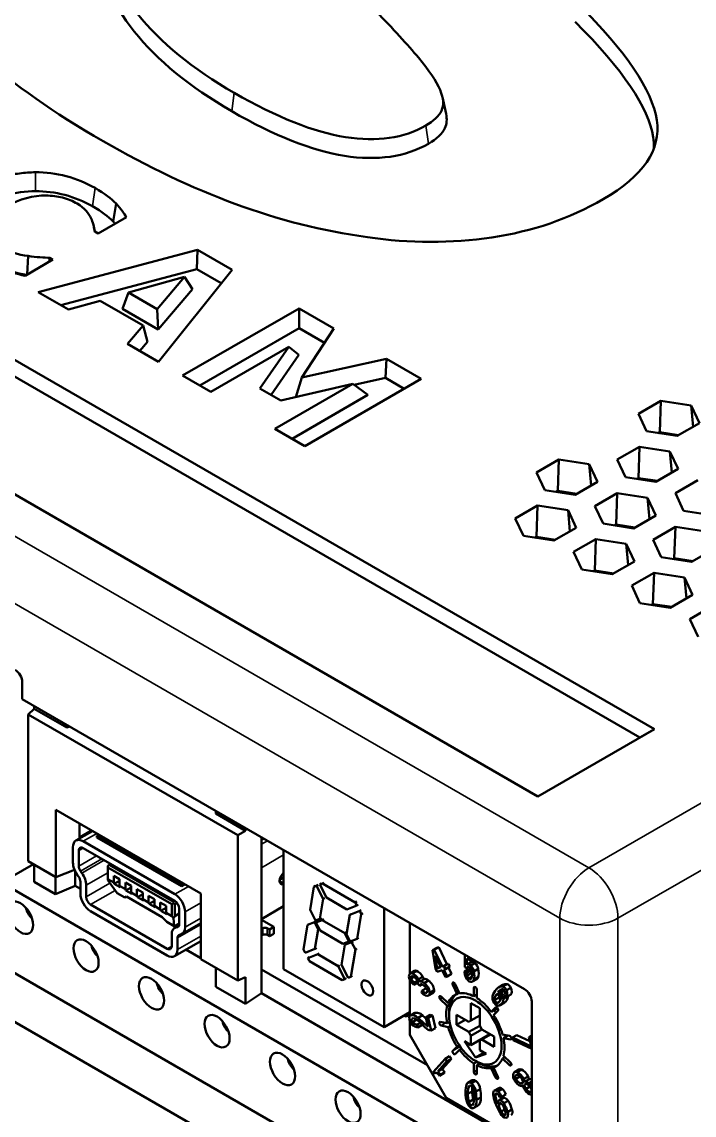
# Model space of a CAD drawing. Header units: millimetres. Extents: x 29 to 1149, y -40 to 354.
# Drawn here: x 323.4 to 356.1, y 222.9 to 276 of the extents above; entities that cross this region are included whole.
import ezdxf

# ---------------------------------------------------------------- set-up
doc = ezdxf.new("R2010")
doc.units = ezdxf.units.MM
doc.header["$LTSCALE"] = 1.2
doc.layers.add('외형선(ISO)', color=7, linetype='Continuous', lineweight=50)
doc.layers.add('좁은 외형선(ISO)', color=7, linetype='Continuous', lineweight=35)

msp = doc.modelspace()

# ---------------------------------------------------------------- linework, layer by layer
at = {"layer": '외형선(ISO)', "color": 7}
for p, q in [((354.1564, 241.6508), (282.7383, 282.8836)), ((282.7383, 282.0671), (353.4493, 241.2425)), ((277.0815, 279.6176), (348.4996, 238.3848)), ((343.8577, 272.3626), (344.0322, 271.5601)), ((328.0091, 267.1959), (327.8556, 266.3292)), ((328.5033, 266.532), (327.1318, 265.7402)), ((326.9286, 266.0548), (326.9778, 265.8291)), ((327.1318, 265.7402), (326.9655, 265.8361)), ((323.7284, 264.6497), (323.6864, 263.7509)), ((324.2156, 262.8914), (331.9597, 264.9523)), ((331.9597, 264.9523), (331.9219, 264.0137)), ((331.9597, 264.9523), (333.6406, 263.9819)), ((324.9337, 264.4711), (323.5807, 263.6899)), ((324.7813, 264.5591), (324.9337, 264.4711)), ((325.3165, 262.2558), (331.9219, 264.0137)), ((331.3271, 263.6379), (328.6118, 262.8701)), ((330.0018, 262.0676), (331.3271, 263.6379)), ((333.6406, 263.9819), (330.0711, 259.5108)), ((331.3271, 263.6379), (331.7104, 263.0432)), ((331.9219, 264.0137), (333.1158, 263.3244)), ((330.052, 261.0782), (331.7104, 263.0432)), ((325.6887, 262.0409), (324.2156, 262.8914)), ((328.6118, 262.8701), (328.3126, 262.0824)), ((328.6118, 262.8701), (330.0018, 262.0676)), ((327.2218, 262.4728), (325.6887, 262.0409)), ((329.3137, 261.2651), (327.2218, 262.4728)), ((328.3126, 262.0824), (330.052, 261.0782)), ((330.0018, 262.0676), (330.052, 261.0782)), ((331.2374, 258.8374), (336.8942, 262.1034)), ((336.8942, 262.1034), (338.589, 261.125)), ((336.8942, 262.1034), (336.8942, 261.143)), ((328.5656, 260.3799), (329.3137, 261.2651)), ((329.3137, 261.2651), (329.5274, 260.4692)), ((332.0692, 258.3572), (336.8942, 261.143)), ((336.8942, 261.143), (338.1305, 260.4292)), ((338.589, 261.125), (337.0235, 258.7495)), ((353.8026, 209.6851), (265.4143, 260.7161)), ((349.5603, 214.5022), (269.6568, 260.6341)), ((330.0711, 259.5108), (328.5656, 260.3799)), ((329.1613, 260.0361), (329.5274, 260.4692)), ((336.4001, 260.2292), (332.6135, 258.0429)), ((334.9917, 258.2056), (336.4001, 260.2292)), ((335.5326, 257.8933), (336.8853, 259.8368)), ((336.4001, 260.2292), (336.8853, 259.8368)), ((337.0235, 258.7495), (341.1334, 259.656)), ((341.1334, 259.656), (341.0895, 258.7208)), ((341.1334, 259.656), (342.8282, 258.6775)), ((332.6135, 258.0429), (331.2374, 258.8374)), ((335.7213, 256.2487), (339.5079, 258.4349)), ((339.5079, 258.4349), (336.003, 257.6217)), ((337.0235, 258.7495), (336.729, 257.7901)), ((342.8282, 258.6775), (337.1713, 255.4115)), ((339.5079, 258.4349), (340.2425, 257.8985)), ((339.5741, 258.3866), (341.0895, 258.7208)), ((341.0895, 258.7208), (341.9964, 258.1973)), ((336.003, 257.6217), (334.9917, 258.2056)), ((336.5531, 255.7684), (340.2425, 257.8985)), ((353.3855, 256.9846), (354.4674, 257.6092)), ((354.4674, 257.6092), (354.4151, 256.0889)), ((354.4674, 257.6092), (355.9453, 257.3806)), ((355.9453, 257.3806), (356.3413, 256.5273)), ((355.9453, 257.3806), (356.0399, 256.3533)), ((353.7815, 256.1313), (353.3855, 256.9846)), ((337.1713, 255.4115), (335.7213, 256.2487)), ((355.2594, 255.9027), (353.7815, 256.1313)), ((356.3413, 256.5273), (355.2594, 255.9027)), ((354.4151, 256.0889), (354.3392, 256.0451)), ((355.3353, 255.9465), (354.4151, 256.0889)), ((352.3503, 254.7539), (353.4322, 255.3785)), ((353.4322, 255.3785), (353.3799, 253.8582)), ((353.4322, 255.3785), (354.91, 255.1499)), ((354.91, 255.1499), (355.306, 254.2966)), ((354.91, 255.1499), (355.0047, 254.1226)), ((348.4358, 254.1268), (349.5177, 254.7514)), ((349.5177, 254.7514), (349.4654, 253.2311)), ((349.5177, 254.7514), (350.9956, 254.5228)), ((350.9956, 254.5228), (351.3916, 253.6696)), ((350.9956, 254.5228), (351.0902, 253.4956)), ((352.7463, 253.9006), (352.3503, 254.7539)), ((348.8318, 253.2736), (348.4358, 254.1268)), ((355.306, 254.2966), (354.2242, 253.672)), ((351.3916, 253.6696), (350.3097, 253.0449)), ((354.2242, 253.672), (352.7463, 253.9006)), ((353.3799, 253.8582), (353.304, 253.8143)), ((354.3001, 253.7158), (353.3799, 253.8582)), ((355.1787, 253.1209), (356.2606, 253.7455)), ((350.3097, 253.0449), (348.8318, 253.2736)), ((349.4654, 253.2311), (349.3895, 253.1873)), ((350.3856, 253.0888), (349.4654, 253.2311)), ((351.2643, 252.4938), (352.3461, 253.1185)), ((352.3461, 253.1185), (352.2938, 251.5981)), ((352.3461, 253.1185), (353.824, 252.8898)), ((355.5747, 252.2676), (355.1787, 253.1209)), ((347.4006, 251.8961), (348.4824, 252.5207)), ((348.4824, 252.5207), (348.4301, 251.0004)), ((348.4824, 252.5207), (349.9603, 252.2921)), ((351.6603, 251.6406), (351.2643, 252.4938)), ((353.824, 252.8898), (354.22, 252.0366)), ((353.824, 252.8898), (353.9187, 251.8626)), ((347.7966, 251.0429), (347.4006, 251.8961)), ((349.9603, 252.2921), (350.3563, 251.4389)), ((349.9603, 252.2921), (350.055, 251.2649)), ((354.22, 252.0366), (353.1381, 251.412)), ((357.0526, 252.039), (355.5747, 252.2676)), ((350.3563, 251.4389), (349.2744, 250.8142)), ((353.1381, 251.412), (351.6603, 251.6406)), ((352.2938, 251.5981), (352.2179, 251.5543)), ((353.214, 251.4558), (352.2938, 251.5981)), ((354.0927, 250.8608), (355.1746, 251.4855)), ((355.1746, 251.4855), (355.1223, 249.9652)), ((355.1746, 251.4855), (356.6524, 251.2568)), ((349.2744, 250.8142), (347.7966, 251.0429)), ((348.4301, 251.0004), (348.3542, 250.9566)), ((349.3503, 250.8581), (348.4301, 251.0004)), ((350.229, 250.2631), (351.3109, 250.8877)), ((351.3109, 250.8877), (351.2586, 249.3674)), ((351.3109, 250.8877), (352.7887, 250.6591)), ((354.4887, 250.0076), (354.0927, 250.8608)), ((352.7887, 250.6591), (353.1847, 249.8059)), ((352.7887, 250.6591), (352.8834, 249.6319)), ((357.0484, 250.4036), (355.9666, 249.779)), ((350.625, 249.4099), (350.229, 250.2631)), ((353.1847, 249.8059), (352.1029, 249.1812)), ((355.9666, 249.779), (354.4887, 250.0076)), ((355.1223, 249.9652), (355.0464, 249.9213)), ((356.0425, 249.8228), (355.1223, 249.9652)), ((352.1029, 249.1812), (350.625, 249.4099)), ((351.2586, 249.3674), (351.1827, 249.3236)), ((352.1788, 249.2251), (351.2586, 249.3674)), ((353.0574, 248.6301), (354.1393, 249.2548)), ((354.1393, 249.2548), (354.087, 247.7344)), ((354.1393, 249.2548), (355.6172, 249.0261)), ((355.6172, 249.0261), (356.0132, 248.1729)), ((355.6172, 249.0261), (355.7118, 247.9989)), ((353.4534, 247.7769), (353.0574, 248.6301)), ((356.0132, 248.1729), (354.9313, 247.5483)), ((354.9313, 247.5483), (353.4534, 247.7769)), ((354.087, 247.7344), (354.0111, 247.6906)), ((355.0072, 247.5921), (354.087, 247.7344)), ((355.8859, 246.9971), (356.9678, 247.6218)), ((356.2819, 246.1439), (355.8859, 246.9971)), ((323.4466, 243.9307), (323.4466, 243.108)), ((323.4466, 243.108), (347.8473, 229.0205)), ((324.0308, 242.645), (323.7378, 242.3675)), ((323.7378, 235.2333), (323.7378, 242.3675)), ((323.7378, 242.3675), (333.9111, 236.494)), ((324.0308, 242.645), (324.0308, 242.7708)), ((325.6134, 241.7313), (324.0308, 242.645)), ((325.6134, 241.8571), (325.6134, 241.7313)), ((325.7501, 241.7782), (325.6134, 241.7313)), ((348.4996, 238.3848), (354.1564, 241.6508)), ((354.1564, 241.6508), (353.4493, 241.2425)), ((325.0722, 237.7289), (325.0722, 234.4629)), ((332.1168, 233.6618), (325.0722, 237.7289)), ((332.8553, 237.5502), (332.8553, 237.676)), ((334.2979, 236.7173), (332.8553, 237.5502)), ((326.2257, 237.063), (326.2257, 236.3356)), ((326.0523, 236.2355), (326.8556, 236.6993)), ((326.2257, 236.3846), (326.8132, 236.7238)), ((327.1667, 236.5197), (327.074, 236.4661)), ((327.074, 236.3845), (327.074, 236.4661)), ((327.074, 236.4661), (331.1752, 234.0983)), ((334.2979, 236.7173), (333.9111, 236.494)), ((333.9111, 236.494), (333.9111, 229.4415)), ((334.2979, 236.8431), (334.2979, 236.7173)), ((326.4023, 236.2008), (330.857, 233.6288)), ((327.074, 236.3845), (331.1752, 234.0167)), ((335.0645, 236.4005), (335.0645, 228.8177)), ((335.0645, 236.3438), (335.1137, 236.3721)), ((335.0645, 236.2621), (335.1844, 236.3313)), ((325.9073, 235.1638), (325.9073, 235.915)), ((326.1901, 235.7517), (326.1901, 235.0005)), ((330.857, 233.3022), (326.4023, 235.8742)), ((336.1427, 235.7781), (336.1427, 229.9852)), ((322.2657, 234.0983), (323.9847, 235.0908)), ((325.0722, 234.4629), (323.7378, 235.2333)), ((324.0308, 234.2304), (324.0308, 235.0642)), ((327.6043, 235.0169), (327.6751, 235.0577)), ((327.6043, 234.9352), (327.6043, 235.0169)), ((330.7156, 233.1389), (327.6043, 234.9352)), ((327.6043, 234.9352), (327.6043, 234.3637)), ((327.7458, 235.0985), (327.6751, 235.0577)), ((330.7863, 233.2614), (327.6751, 235.0577)), ((325.0601, 234.4699), (325.0601, 233.6361)), ((325.9818, 234.8191), (325.0722, 234.4629)), ((326.0217, 234.7323), (326.0217, 234.0385)), ((326.182, 234.485), (326.1161, 234.5769)), ((326.2796, 234.749), (326.3455, 234.6571)), ((327.6043, 234.3637), (327.8872, 234.2004)), ((327.6043, 234.3637), (327.6043, 234.3055)), ((327.8872, 234.2004), (327.8872, 234.527)), ((327.8872, 234.527), (328.17, 234.3637)), ((328.17, 234.3637), (328.17, 234.0371)), ((335.9507, 234.3243), (336.1427, 234.4351)), ((347.8473, 219.5167), (322.4283, 234.1922)), ((325.0601, 233.6361), (324.0308, 234.2304)), ((326.0217, 234.0385), (325.0601, 233.6361)), ((326.0217, 234.0385), (326.2714, 233.8943)), ((326.2714, 233.6635), (326.2714, 234.2335)), ((326.5543, 234.0702), (326.5543, 233.5002)), ((328.0545, 233.6751), (327.6043, 234.3055)), ((327.9178, 234.1364), (327.8872, 234.2004)), ((328.17, 234.282), (327.9178, 234.1364)), ((328.2006, 233.9731), (327.9178, 234.1364)), ((328.17, 234.0371), (328.4529, 233.8738)), ((328.2006, 233.9731), (328.17, 234.0371)), ((328.4529, 233.8738), (328.4529, 234.2004)), ((328.4529, 234.2004), (328.7357, 234.0371)), ((328.4834, 233.8098), (328.4529, 233.8738)), ((328.7357, 233.9554), (328.4834, 233.8098)), ((328.7663, 233.6465), (328.4834, 233.8098)), ((328.7357, 234.0371), (328.7357, 233.7105)), ((329.0186, 233.8738), (329.3014, 233.7105)), ((329.0186, 233.5472), (329.0186, 233.8738)), ((331.1752, 234.0983), (331.268, 234.1518)), ((331.1752, 234.0167), (331.3387, 234.111)), ((331.1752, 234.0983), (331.1752, 234.0167)), ((337.6179, 233.9896), (337.4294, 232.8641)), ((337.6179, 233.9896), (337.7442, 234.0391)), ((337.6887, 234.0305), (337.6179, 233.9896)), ((337.7442, 234.0391), (337.8149, 234.0799)), ((338.0706, 233.4013), (337.7442, 234.0391)), ((337.9067, 234.1027), (338.0329, 234.1521)), ((337.9774, 234.1435), (337.9067, 234.1027)), ((337.9067, 234.1027), (338.2331, 233.465)), ((338.0329, 234.1521), (338.1036, 234.1929)), ((339.6234, 233.2338), (338.0329, 234.1521)), ((328.0545, 233.6751), (328.4222, 233.4628)), ((328.4222, 233.4628), (328.5125, 233.5149)), ((328.5125, 233.5149), (330.2355, 232.5202)), ((328.7357, 233.7105), (329.0186, 233.5472)), ((328.7663, 233.6465), (328.7357, 233.7105)), ((329.0491, 233.4832), (329.0186, 233.5472)), ((329.3014, 233.6288), (329.0491, 233.4832)), ((329.332, 233.3199), (329.0491, 233.4832)), ((329.3014, 233.7105), (329.3014, 233.3839)), ((329.3014, 233.3839), (329.5842, 233.2206)), ((329.332, 233.3199), (329.3014, 233.3839)), ((329.5842, 233.2206), (329.5842, 233.5472)), ((329.5842, 233.5472), (329.8671, 233.3839)), ((329.8671, 233.3022), (329.6148, 233.1566)), ((329.8671, 233.3839), (329.8671, 233.0573)), ((330.857, 233.3022), (330.7863, 233.2614)), ((332.1168, 230.4774), (332.1168, 233.6618)), ((337.9089, 232.4356), (338.0706, 233.4013)), ((338.1413, 233.4422), (338.0706, 233.4013)), ((338.2331, 233.465), (339.2221, 232.894)), ((339.6941, 233.2746), (339.6234, 233.2338)), ((326.7664, 233.1328), (330.4929, 230.9813)), ((330.4929, 230.6547), (326.7664, 232.8062)), ((329.6148, 233.1566), (329.5842, 233.2206)), ((329.8977, 232.9933), (329.6148, 233.1566)), ((329.8671, 233.0573), (330.1499, 232.894)), ((329.8977, 232.9933), (329.8671, 233.0573)), ((330.1499, 232.894), (330.1499, 233.2206)), ((330.1499, 233.2206), (330.4328, 233.0573)), ((330.1805, 232.83), (330.1499, 232.894)), ((330.4328, 232.9756), (330.1805, 232.83)), ((330.4633, 232.6667), (330.1805, 232.83)), ((330.4328, 233.0573), (330.4328, 232.7307)), ((330.7156, 233.1389), (330.7863, 233.1797)), ((330.7156, 232.5674), (330.7156, 233.1389)), ((330.7863, 233.1797), (330.7863, 233.2614)), ((330.7863, 233.1797), (330.857, 233.1389)), ((330.9675, 233.2027), (330.857, 233.1389)), ((330.857, 232.5674), (330.857, 233.1389)), ((331.0692, 232.1836), (331.0692, 232.9348)), ((331.352, 232.7715), (331.352, 232.0203)), ((336.1427, 233.0471), (335.0645, 232.4246)), ((337.4294, 232.8641), (337.6922, 232.3507)), ((339.2221, 232.894), (339.7013, 233.0816)), ((339.8377, 232.8153), (339.3584, 232.6276)), ((339.6234, 233.2338), (339.7013, 233.0816)), ((339.7013, 233.0816), (339.772, 233.1225)), ((339.9084, 232.8561), (339.8377, 232.8153)), ((339.8377, 232.8153), (339.9156, 232.6631)), ((341.0217, 227.1683), (341.0217, 232.9612)), ((330.2355, 232.5202), (330.4634, 232.2843)), ((330.4328, 232.7307), (330.7156, 232.5674)), ((330.4633, 232.6667), (330.4328, 232.7307)), ((330.4634, 232.2843), (330.8311, 232.072)), ((330.7156, 232.5674), (330.7924, 232.4648)), ((330.7924, 232.4648), (330.857, 232.5674)), ((330.8311, 232.072), (330.7924, 232.4648)), ((331.0692, 232.2095), (330.8311, 232.072)), ((331.0692, 232.6898), (330.857, 232.5674)), ((331.207, 231.6999), (332.1168, 232.2251)), ((335.0645, 232.3835), (335.6654, 232.0366)), ((337.6398, 232.2696), (337.3081, 232.1397)), ((337.6398, 232.2696), (337.7105, 232.3104)), ((337.8216, 231.9144), (337.6398, 232.2696)), ((337.6922, 232.3507), (337.9089, 232.4356)), ((338.0189, 232.3721), (337.7136, 232.2525)), ((337.7136, 232.2525), (337.7843, 232.2933)), ((337.7136, 232.2525), (337.9139, 231.8611)), ((337.9796, 232.4764), (337.9089, 232.4356)), ((338.0896, 232.4129), (338.0189, 232.3721)), ((339.109, 231.7427), (338.0189, 232.3721)), ((339.3584, 232.6276), (339.2013, 231.6894)), ((339.3584, 232.6276), (339.4292, 232.6684)), ((339.7148, 231.4641), (339.9156, 232.6631)), ((339.9156, 232.6631), (339.9863, 232.7039)), ((342.2768, 232.2365), (342.2768, 229.7697)), ((330.705, 231.1038), (330.705, 231.6738)), ((330.85, 231.9942), (331.0591, 232.115)), ((330.9138, 232.0196), (330.9797, 232.0354)), ((331.1432, 231.6745), (331.0773, 231.6587)), ((335.135, 231.9754), (335.0645, 231.9347)), ((335.4532, 231.9142), (335.3472, 231.9754)), ((335.4532, 231.9142), (335.6654, 232.0366)), ((335.4532, 231.9142), (335.4532, 231.5876)), ((335.4532, 231.5876), (335.6654, 231.71)), ((335.6654, 232.0366), (335.6654, 231.71)), ((337.3081, 232.1397), (337.1073, 230.9407)), ((337.3081, 232.1397), (337.3788, 232.1805)), ((337.6645, 230.9762), (337.8216, 231.9144)), ((337.8718, 231.9434), (337.8216, 231.9144)), ((337.9139, 231.8611), (339.0217, 231.2215)), ((339.109, 231.7427), (339.1797, 231.7835)), ((339.3167, 231.337), (339.109, 231.7427)), ((339.2013, 231.6894), (339.3831, 231.3342)), ((330.8429, 230.6201), (332.1168, 231.3555)), ((330.9878, 231.5105), (330.9878, 230.9405)), ((335.135, 231.6488), (335.0645, 231.6081)), ((335.4532, 231.5876), (335.3472, 231.6488)), ((339.114, 231.1682), (338.9523, 230.2025)), ((339.0217, 231.2215), (339.3167, 231.337)), ((339.4457, 231.2981), (339.114, 231.1682)), ((339.1848, 231.2091), (339.114, 231.1682)), ((339.3167, 231.337), (339.3669, 231.366)), ((339.3831, 231.3342), (339.7148, 231.4641)), ((339.4457, 231.2981), (339.5164, 231.3389)), ((339.6275, 230.9429), (339.4457, 231.2981)), ((339.7148, 231.4641), (339.7855, 231.5049)), ((331.3928, 230.9375), (332.1168, 230.5195)), ((337.1852, 230.7885), (337.1073, 230.9407)), ((337.1852, 230.7885), (337.6645, 230.9762)), ((337.8008, 230.7098), (337.3216, 230.5222)), ((337.6645, 230.9762), (337.7352, 231.017)), ((337.8716, 230.7507), (337.8008, 230.7098)), ((338.7898, 230.1389), (337.8008, 230.7098)), ((339.405, 229.6142), (339.6275, 230.9429)), ((339.6982, 230.9838), (339.6275, 230.9429)), ((343.3785, 230.906), (343.5907, 231.0284)), ((343.4645, 230.9334), (343.3785, 230.906)), ((343.3785, 230.906), (343.5251, 230.0067)), ((343.4645, 230.9334), (343.6767, 231.0558)), ((343.8649, 230.1063), (343.4645, 230.9334)), ((343.7765, 230.0781), (343.5108, 230.627)), ((343.5108, 230.627), (343.6109, 230.0253)), ((343.5907, 231.0284), (343.6767, 231.0558)), ((343.6767, 231.0558), (344.0771, 230.2287)), ((344.9512, 230.6925), (344.9467, 230.0902)), ((333.9111, 229.4415), (332.1168, 230.4774)), ((337.3216, 230.5222), (337.3923, 230.563)), ((337.3995, 230.37), (337.3216, 230.5222)), ((337.3995, 230.37), (338.99, 229.4517)), ((338.7898, 230.1389), (338.8605, 230.1797)), ((339.1163, 229.5011), (338.7898, 230.1389)), ((338.9523, 230.2025), (339.2788, 229.5647)), ((343.6109, 230.0253), (343.7603, 230.1116)), ((343.6109, 230.0253), (343.7765, 230.0781)), ((343.8649, 230.1063), (344.0771, 230.2287)), ((343.9433, 230.1312), (343.8649, 230.1063)), ((343.9433, 230.1312), (344.1554, 230.2537)), ((344.0122, 229.9889), (343.9433, 230.1312)), ((344.0122, 229.9889), (344.2243, 230.1114)), ((344.0771, 230.2287), (344.1554, 230.2537)), ((344.1554, 230.2537), (344.2243, 230.1114)), ((344.9467, 230.0902), (345.0419, 230.0402)), ((345.0403, 230.1993), (345.0472, 230.502)), ((345.0419, 230.0402), (345.149, 230.1021)), ((345.0472, 230.502), (345.3658, 230.3349)), ((345.2753, 230.3414), (345.0632, 230.219)), ((345.2323, 230.17), (345.4444, 230.2925)), ((345.2541, 230.3935), (345.2526, 230.3283)), ((345.3658, 230.3349), (345.3612, 230.4558)), ((345.3658, 230.3349), (345.4682, 230.394)), ((332.8553, 229.1356), (332.8553, 230.0511)), ((334.2979, 229.5929), (333.9111, 229.4415)), ((334.2979, 229.5929), (334.2979, 228.3027)), ((335.0645, 229.9749), (343.1253, 225.321)), ((336.1427, 229.9852), (341.0217, 227.1683)), ((339.405, 229.6142), (339.2788, 229.5647)), ((339.4757, 229.655), (339.405, 229.6142)), ((342.5015, 229.9008), (342.2893, 229.7783)), ((342.3438, 229.5328), (342.4781, 229.6104)), ((342.3915, 229.784), (342.6037, 229.9064)), ((342.7014, 229.499), (342.9136, 229.6215)), ((343.5251, 230.0067), (343.5976, 229.8569)), ((343.5976, 229.8569), (343.8454, 229.9358)), ((343.8454, 229.9358), (344.0058, 229.6044)), ((343.9338, 229.964), (344.0122, 229.9889)), ((344.0943, 229.6326), (343.9338, 229.964)), ((344.0058, 229.6044), (344.0943, 229.6326)), ((344.0943, 229.6326), (344.3064, 229.7551)), ((344.1536, 230.0706), (344.3064, 229.7551)), ((344.9272, 229.8732), (345.1393, 229.9957)), ((345.0365, 229.816), (344.9272, 229.8732)), ((345.0365, 229.816), (345.2487, 229.9385)), ((345.0622, 229.6763), (345.2743, 229.7987)), ((345.1393, 229.9957), (345.2487, 229.9385)), ((345.1515, 229.5301), (345.2839, 229.6066)), ((345.3832, 229.4751), (345.5953, 229.5975)), ((345.3894, 229.875), (345.6015, 229.9974)), ((334.2979, 228.3027), (332.8553, 229.1356)), ((339.1163, 229.5011), (338.99, 229.4517)), ((339.187, 229.5419), (339.1163, 229.5011)), ((340.0085, 229.4212), (340.0792, 229.462)), ((342.2768, 229.4727), (342.2768, 227.7056)), ((342.4619, 229.2243), (342.6677, 229.3432)), ((342.4619, 229.2243), (342.4923, 229.3226)), ((342.4923, 229.3226), (342.6489, 229.413)), ((342.6595, 229.2711), (342.7564, 229.1814)), ((342.9643, 229.4948), (342.7521, 229.3723)), ((342.7564, 229.1814), (342.8681, 229.2459)), ((342.8812, 228.945), (343.0775, 229.0583)), ((342.9692, 229.3139), (343.1813, 229.4364)), ((344.3625, 229.2311), (344.5714, 228.7786)), ((344.6858, 228.8085), (344.4769, 229.2611)), ((345.5322, 229.5045), (345.3201, 229.382)), ((345.3881, 229.0768), (345.3881, 228.6666)), ((346.7872, 229.2204), (346.5751, 229.0979)), ((346.7841, 229.1395), (346.9962, 229.262)), ((346.9706, 228.9608), (347.1827, 229.0832)), ((335.0645, 228.8177), (334.2979, 228.3027)), ((335.0645, 228.8177), (348.1955, 221.2366)), ((340.4085, 228.7284), (340.4792, 228.7692)), ((342.8812, 228.945), (342.8494, 228.8424)), ((343.3886, 228.8215), (343.1764, 228.699)), ((343.2421, 228.8394), (343.4542, 228.9619)), ((343.7557, 228.5312), (344.0936, 228.2093)), ((344.1373, 228.3394), (343.7994, 228.6613)), ((344.6726, 228.8371), (344.5714, 228.7786)), ((345.5295, 228.7482), (345.3881, 228.6666)), ((345.5295, 228.5849), (345.5295, 228.9952)), ((346.3993, 228.4921), (346.6115, 228.6146)), ((346.4498, 228.7102), (346.5809, 228.7859)), ((346.5486, 228.8662), (346.7608, 228.9886)), ((346.692, 228.8427), (346.8726, 228.9469)), ((346.8339, 228.5455), (347.046, 228.6679)), ((346.8952, 228.7907), (346.8695, 228.7458)), ((346.8695, 228.7458), (346.9627, 228.6276)), ((346.9627, 228.6276), (347.1748, 228.7501)), ((344.235, 228.2909), (344.0936, 228.2093)), ((344.2787, 228.421), (344.1373, 228.3394)), ((345.2467, 228.342), (345.2467, 227.4847)), ((345.6709, 228.0971), (345.2467, 228.342)), ((345.6709, 227.2397), (345.6709, 228.0971)), ((346.4407, 228.1273), (346.2318, 227.9159)), ((346.5368, 228.092), (346.2318, 227.9159)), ((346.3462, 227.7539), (346.5551, 227.9653)), ((346.5203, 228.3512), (346.6335, 228.4166)), ((346.8738, 228.3607), (346.6617, 228.2383)), ((348.1955, 228.4174), (348.1955, 219.7177)), ((342.2768, 227.8929), (341.0217, 227.1683)), ((342.1036, 227.6868), (342.0116, 227.7398)), ((342.2768, 227.7868), (342.1036, 227.6868)), ((342.2768, 227.4498), (342.2768, 226.7907)), ((342.5216, 227.8574), (342.3095, 227.7349)), ((342.3729, 227.5756), (342.3969, 227.5894)), ((342.4055, 227.411), (342.6176, 227.5335)), ((342.6725, 227.6288), (342.8846, 227.7512)), ((343.0464, 227.6416), (343.2585, 227.764)), ((343.1594, 227.6188), (343.0464, 227.6416)), ((343.0464, 227.6416), (343.1565, 227.1873)), ((343.1594, 227.6188), (343.3715, 227.7413)), ((343.3092, 227.0009), (343.1594, 227.6188)), ((343.2585, 227.764), (343.3715, 227.7413)), ((343.3715, 227.7413), (343.5213, 227.1234)), ((344.0936, 227.3566), (343.7557, 227.4249)), ((344.2111, 227.4245), (344.0936, 227.3566)), ((344.186, 227.7296), (344.186, 227.8929)), ((344.5396, 227.2806), (344.5396, 227.7705)), ((345.1406, 227.4234), (344.5396, 227.7705)), ((344.9638, 227.5255), (344.5396, 227.2806)), ((345.2467, 227.4847), (345.1406, 227.4234)), ((345.6709, 227.7296), (345.2467, 227.4847)), ((342.6283, 227.2937), (342.7859, 227.3847)), ((342.6621, 227.1544), (342.6283, 227.2937)), ((342.6621, 227.1544), (342.8742, 227.2768)), ((342.8664, 227.309), (342.8742, 227.2768)), ((343.2074, 227.0214), (343.3092, 227.0009)), ((343.3092, 227.0009), (343.5213, 227.1234)), ((343.7994, 227.2444), (344.1373, 227.1761)), ((344.2482, 227.2401), (344.1373, 227.1761)), ((344.5396, 227.2806), (345.1406, 226.9335)), ((345.6709, 227.2397), (345.1406, 226.9335)), ((345.1406, 226.9335), (345.2467, 226.7498)), ((345.777, 227.056), (345.2467, 226.7498)), ((345.777, 227.056), (345.6709, 227.2397)), ((346.378, 226.709), (345.777, 227.056)), ((344.0446, 223.7288), (342.2768, 226.7907)), ((344.9349, 226.4808), (345.4588, 225.6884)), ((345.2467, 226.3008), (344.9349, 226.4808)), ((346.1659, 226.8315), (345.2467, 226.3008)), ((345.2467, 226.7498), (345.2467, 226.3008)), ((345.6709, 226.5049), (345.777, 226.5661)), ((345.6709, 226.0558), (345.6709, 226.5049)), ((346.2013, 226.8111), (345.777, 226.5661)), ((345.777, 226.5661), (346.378, 226.2191)), ((346.378, 226.2191), (346.378, 226.709)), ((347.1182, 226.7452), (346.7803, 226.8135)), ((347.0442, 226.7601), (346.824, 226.6329)), ((346.824, 226.6329), (347.1619, 226.5646)), ((347.2593, 226.6625), (347.4714, 226.7849)), ((348.1796, 226.2358), (347.2593, 226.6625)), ((347.2593, 226.6625), (347.295, 226.5282)), ((347.295, 226.5282), (348.1955, 226.1081)), ((347.4714, 226.7849), (348.1126, 226.4877)), ((348.0611, 226.6816), (348.1955, 226.7592)), ((348.1754, 226.6635), (348.0611, 226.6816)), ((348.0611, 226.6816), (348.1796, 226.2358)), ((348.1754, 226.6635), (348.1955, 226.6751)), ((348.1955, 226.588), (348.1754, 226.6635)), ((344.5714, 226.2357), (344.3625, 226.0243)), ((344.4769, 225.8623), (344.6858, 226.0736)), ((344.672, 226.2938), (344.5714, 226.2357)), ((344.7882, 226.1328), (344.6858, 226.0736)), ((345.8831, 225.9333), (345.4588, 225.6884)), ((345.4588, 225.6884), (345.9827, 225.8758)), ((345.9827, 225.8758), (345.6709, 226.0558)), ((343.9893, 225.6353), (343.4136, 224.982)), ((343.6406, 225.0119), (344.0801, 225.5121)), ((344.2923, 225.6346), (343.8527, 225.1344)), ((343.9893, 225.6353), (344.2015, 225.7577)), ((344.0801, 225.5121), (343.9893, 225.6353)), ((344.0801, 225.5121), (344.2923, 225.6346)), ((344.2015, 225.7577), (344.2923, 225.6346)), ((345.5277, 225.4853), (345.3881, 225.4047)), ((345.3881, 225.4047), (345.3881, 224.9944)), ((345.4588, 225.5251), (345.6002, 225.4434)), ((345.6709, 225.4047), (345.5295, 225.323)), ((345.5295, 224.9127), (345.5295, 225.323)), ((346.4876, 225.2926), (346.3462, 225.211)), ((346.8925, 225.715), (346.7803, 225.6502)), ((346.7803, 225.6502), (347.1182, 225.3283)), ((347.1619, 225.4584), (346.824, 225.7803)), ((343.4136, 224.982), (343.4609, 224.9177)), ((343.4609, 224.9177), (343.4974, 224.9387)), ((343.6406, 225.0119), (343.8527, 225.1344)), ((343.7584, 224.8523), (343.6406, 225.0119)), ((343.716, 224.8041), (343.9281, 224.9265)), ((343.716, 224.8041), (343.7584, 224.8523)), ((343.7584, 224.8523), (343.9705, 224.9748)), ((343.8527, 225.1344), (343.9705, 224.9748)), ((343.9705, 224.9748), (343.9281, 224.9265)), ((346.3732, 225.2627), (346.2318, 225.181)), ((346.2318, 225.181), (346.4407, 224.7285)), ((346.5551, 224.7584), (346.3462, 225.211)), ((347.5703, 225.1028), (347.3582, 224.9803)), ((347.4035, 224.8066), (347.4798, 224.8506)), ((347.4246, 224.6646), (347.6139, 224.7739)), ((347.4838, 224.9844), (347.6959, 225.1068)), ((347.8068, 224.6503), (348.0189, 224.7728)), ((345.3022, 224.5847), (345.09, 224.4622)), ((345.1742, 224.3172), (345.1872, 224.3247)), ((345.2647, 224.4386), (345.4768, 224.5611)), ((347.6671, 224.4229), (347.7629, 224.4782)), ((347.788, 224.336), (347.76, 224.3199)), ((348.0617, 224.6298), (347.8496, 224.5073)), ((347.8549, 224.3744), (347.9191, 224.4115)), ((347.9214, 224.1741), (348.1012, 224.2779)), ((348.0567, 224.449), (348.1955, 224.5291)), ((344.0446, 223.7288), (348.1955, 221.3323)), ((345.1002, 223.9345), (345.3123, 224.057)), ((345.4838, 224.0382), (345.6959, 224.1606)), ((345.5068, 223.6346), (345.719, 223.7571)), ((346.593, 224.2088), (346.3809, 224.0863)), ((346.4307, 223.8897), (346.5163, 223.9391)), ((346.5554, 224.0436), (346.7675, 224.1661)), ((346.82, 223.733), (346.6078, 223.6105)), ((346.6196, 223.6163), (346.8318, 223.7388)), ((346.636, 223.7644), (346.729, 223.7773)), ((346.729, 223.7773), (346.9411, 223.8998)), ((348.1142, 224.0216), (348.1896, 224.0652)), ((345.1437, 223.5267), (345.3558, 223.6491)), ((345.5706, 223.3473), (345.3585, 223.2248)), ((346.6104, 223.426), (346.6906, 223.4723)), ((346.8351, 223.4664), (347.0472, 223.5889)), ((346.7163, 223.0662), (346.8847, 223.1634)), ((346.8648, 222.8984), (346.9316, 222.937)), ((347.0229, 223.0393), (347.2351, 223.1618))]:
    msp.add_line(p, q, dxfattribs=at)
for centre, major_axis, ratio, start_param, end_param in [((-201.4366, 521.6776), (258.1136, -690.6046), 0.6688377, 0.9560106, 0.9562891), ((323.0876, 244.1255), (-0.25, 0.433), 0.5950331, 3.9420672, 5.4827053), ((326.4023, 235.6292), (-0.35, 0.6062), 0.5773503, 5.4977871, 7.0685835), ((326.4023, 235.6292), (-0.15, 0.2598), 0.5773503, 5.4977871, 7.0685835), ((326.4023, 234.8781), (-0.35, 0.6062), 0.5773503, 0.7853982, 1.7397736), ((326.4023, 234.8781), (0.15, -0.2598), 0.5773503, 3.9269908, 4.8813663), ((326.0593, 234.356), (-0.15, 0.2598), 0.5773503, 3.9269908, 4.8813663), ((326.0593, 234.356), (0.35, -0.6062), 0.5773503, 0.7853982, 1.7397736), ((336.1957, 234.4249), (-0.175, -0.3031), 0.5773503, 4.1429513, 6.852623), ((326.7664, 233.3777), (-0.35, 0.6062), 0.5773503, 0.7853982, 2.3561945), ((326.7664, 233.3777), (0.15, -0.2598), 0.5773503, 3.9269908, 5.4977871), ((330.857, 233.0573), (0.35, -0.6062), 0.5773503, 0.7853982, 2.3561945), ((330.857, 233.0573), (-0.15, 0.2598), 0.5773503, 3.9269908, 5.4977871), ((323.9939, 232.8504), (-0.2693, 0.4665), 0.5773532, 0.9942835, 2.1473092), ((331.2, 231.388), (-0.35, 0.6062), 0.5773503, 6.114208, 7.0685835), ((330.857, 232.3061), (0.15, -0.2598), 0.5773503, 6.114208, 7.0685835), ((330.857, 232.3061), (0.35, -0.6062), 0.5773503, 6.114208, 7.0685835), ((335.2411, 231.9142), (-0.15, 0), 0.5773503, 3.9269908, 5.4977871), ((335.2411, 231.5876), (-0.15, 0), 0.5773503, 3.9269908, 5.4977871), ((327.1759, 231.0133), (-0.2693, 0.4665), 0.5773532, 0.9942835, 2.1473092), ((331.2, 231.388), (-0.15, 0.2598), 0.5773503, 6.114208, 7.0685835), ((330.4929, 231.2263), (0.15, -0.2598), 0.5773503, 5.4977871, 7.0685835), ((330.4929, 231.2263), (0.35, -0.6062), 0.5773503, 5.4977871, 7.0685835), ((345.1828, 230.0118), (-0.1196, 0.2072), 0.5773503, 5.2007674, 6.4997289), ((345.2009, 229.8885), (-0.1183, 0.2049), 0.5773503, 5.6545348, 6.7532757), ((345.1571, 229.9658), (-0.0859, 0.1488), 0.5773503, 4.0695706, 5.3516274), ((345.157, 229.9536), (-0.1678, 0.2906), 0.5773503, 4.1309348, 5.1748205), ((345.3949, 230.1343), (-0.1196, 0.2072), 0.5773503, 5.8677213, 6.2831853), ((345.3949, 230.1343), (-0.1196, 0.2072), 0.5773503, 5.2007674, 5.6186607), ((345.3691, 230.0761), (-0.1678, 0.2906), 0.5773503, 4.1309348, 5.1748205), ((342.4364, 229.5235), (-0.1471, 0.2548), 0.5773503, 5.7153212, 7.1829898), ((342.5289, 229.5347), (0.2189, -0.3791), 0.5773503, 4.1873202, 5.2799306), ((342.4299, 229.5271), (-0.0666, 0.1153), 0.5773503, 5.8794666, 7.4854116), ((342.4505, 229.3228), (-0.2649, 0.4588), 0.5773503, 4.7635632, 5.6557242), ((342.462, 229.3366), (-0.1737, 0.3009), 0.5773503, 4.9403647, 5.7750648), ((342.6486, 229.6459), (-0.1471, 0.2548), 0.5773503, 5.7153212, 6.2831853), ((342.6626, 229.4453), (-0.2649, 0.4588), 0.5773503, 4.7635632, 5.6557242), ((342.8213, 229.5685), (-0.0921, 0.1595), 0.5773503, 3.8872073, 4.7108781), ((345.523, 229.6149), (0.4245, -0.7353), 0.5773503, 4.0509412, 4.3085451), ((345.172, 229.6374), (0.1534, -0.2658), 0.5773503, 4.2434621, 5.4561773), ((345.4958, 229.6105), (0.3268, -0.566), 0.5773503, 4.0390432, 4.2802108), ((345.1742, 229.6491), (0.0825, -0.1428), 0.5773503, 4.2094525, 5.3020853), ((345.1634, 229.6525), (0.0796, -0.1379), 0.5773503, 5.3919232, 6.6840329), ((345.7079, 229.733), (0.3268, -0.566), 0.5773503, 4.0390432, 4.2802108), ((344.6975, 230.0814), (-0.423, 0.7326), 0.5773503, 3.6201936, 4.1751924), ((345.3863, 229.7716), (0.0825, -0.1428), 0.5773503, 4.2094525, 4.6077293), ((344.7324, 230.0659), (-0.4786, 0.829), 0.5773503, 3.6481556, 4.1703752), ((345.3632, 229.7972), (0.169, -0.2927), 0.5773503, 0, 0.5451176), ((344.9446, 230.1884), (-0.4786, 0.829), 0.5773503, 3.6481556, 4.1703752), ((330.3579, 229.1762), (-0.2693, 0.4665), 0.5773532, 0.9942835, 2.1473092), ((342.5462, 229.5576), (0.1674, -0.2899), 0.5773503, 4.4717794, 5.2679724), ((342.5401, 229.396), (-0.0911, 0.1578), 0.5773503, 3.5410756, 5.0835436), ((342.6092, 229.446), (-0.0921, 0.1595), 0.5773503, 3.8780915, 4.7108781), ((342.9108, 229.0975), (-0.1587, 0.2748), 0.5773503, 5.2345144, 6.3677387), ((342.8799, 229.0969), (-0.0877, 0.1519), 0.5773503, 5.6909187, 6.9768665), ((342.8975, 228.882), (-0.2135, 0.3698), 0.5773503, 4.901514, 5.6353495), ((343.1229, 229.2199), (-0.1587, 0.2748), 0.5773503, 5.2345144, 6.2831853), ((342.9518, 228.9889), (-0.2055, 0.356), 0.5773503, 3.9809298, 5.4380223), ((343.0024, 228.9861), (0.0885, -0.1533), 0.5773503, 0.1389388, 1.8138152), ((343.164, 229.1114), (-0.2055, 0.356), 0.5773503, 3.9809298, 5.4380223), ((344.4197, 229.2461), (-0.05, 0.0866), 0.5773503, 4.5553093, 7.696902), ((345.1511, 229.6747), (0.169, -0.2927), 0.5773503, 5.5475604, 6.8283029), ((345.4588, 229.036), (-0.05, 0.0866), 0.5773503, 3.9269908, 7.0685835), ((347.0382, 228.2958), (-0.4631, 0.8021), 0.5773503, 5.8961773, 6.5487574), ((347.1801, 228.1019), (-0.5092, 0.882), 0.5773503, 6.1629588, 6.5671418), ((346.8117, 228.877), (-0.0778, 0.1348), 0.5773503, 4.9477304, 6.2606136), ((347.3922, 228.2243), (-0.5092, 0.882), 0.5773503, 0.228582, 0.2839565), ((346.83, 228.9117), (-0.1274, 0.2207), 0.5773503, 4.602901, 5.755381), ((347.2503, 228.4183), (-0.4631, 0.8021), 0.5773503, 5.8961773, 6.2831853), ((347.0421, 229.0342), (-0.1274, 0.2207), 0.5773503, 4.602901, 5.755381), ((346.9643, 229.0472), (0.1836, -0.3181), 0.5773503, 0.1599758, 1.3565819), ((347.8365, 228.6122), (0.25, -0.433), 0.5950331, 0.8004746, 2.3411127), ((342.9921, 229.1647), (0.2676, -0.4634), 0.5773503, 5.1112429, 5.5955788), ((342.9758, 229.0981), (0.1437, -0.2489), 0.5773503, 5.0135366, 6.169503), ((343.0178, 228.9737), (0.1586, -0.2747), 0.5773503, 5.5478069, 7.0499704), ((343.2299, 229.0962), (0.1586, -0.2747), 0.5773503, 0, 0.7667851), ((343.7775, 228.5962), (-0.05, 0.0866), 0.5773503, 5.1836279, 8.3252205), ((345.4588, 226.9948), (-1, 1.7321), 0.5773503, 6.1761265, 6.7044033), ((345.6002, 227.0764), (-1, 1.7321), 0.5773503, 0.0707697, 0.7853982), ((345.4588, 226.9948), (-1, 1.7321), 0.5773503, 5.547808, 6.0760848), ((345.4588, 226.9948), (-1, 1.7321), 0.5773503, 4.9194895, 5.4477663), ((346.5321, 228.4656), (0.1742, -0.3018), 0.5773503, 3.6488062, 4.7561951), ((347.5315, 227.5396), (-0.9125, 1.5805), 0.5773503, 0.1808313, 0.4947278), ((346.7148, 228.3546), (-0.2247, 0.3892), 0.5773503, 0.2003501, 0.9072787), ((346.4824, 228.4599), (0.0596, -0.1032), 0.5773503, 4.0900097, 5.9635842), ((346.6967, 228.434), (-0.1928, 0.3339), 0.5773503, 5.8286115, 6.6301749), ((346.697, 228.563), (-0.1696, 0.2937), 0.5773503, 5.5185659, 6.1650492), ((346.9269, 228.4771), (0.2247, -0.3892), 0.5773503, 3.5749952, 4.0488713), ((346.6347, 228.6755), (-0.0594, 0.1029), 0.5773503, 3.9248956, 5.8191938), ((346.6946, 228.5824), (0.0596, -0.1032), 0.5773503, 4.0900097, 5.4140568), ((346.2348, 228.9777), (0.4269, -0.7394), 0.5773503, 6.1873563, 6.9444336), ((346.3402, 228.8648), (0.2679, -0.464), 0.5773503, 0.1153699, 0.7408783), ((346.6609, 228.6634), (-0.1228, 0.2127), 0.5773503, 3.8365224, 5.3176232), ((346.9092, 228.6855), (-0.1696, 0.2937), 0.5773503, 5.8402376, 6.1650492), ((346.8055, 228.8975), (0.0718, -0.1244), 0.5773503, 0.2971369, 1.6784047), ((346.4469, 229.1001), (0.4269, -0.7394), 0.5773503, 0, 0.6612483), ((346.7521, 228.9248), (0.1836, -0.3181), 0.5773503, 0.1599758, 1.3565819), ((346.8731, 228.7859), (-0.1228, 0.2127), 0.5773503, 3.8365224, 3.8784708), ((345.4588, 226.9948), (1, -1.7321), 0.5773503, 3.6628524, 4.1911292), ((346.4856, 228.4706), (0.143, -0.2476), 0.5773503, 4.8628225, 6.2175099), ((345.6002, 227.0764), (1, -1.7321), 0.5773503, 1.6999955, 1.7778968), ((346.4979, 228.0463), (0.05, -0.0866), 0.5773503, 0.1570797, 3.2986723), ((346.3541, 228.7697), (0.2299, -0.3981), 0.5773503, 6.0342371, 6.5543163), ((333.5399, 227.3391), (-0.2693, 0.4665), 0.5773532, 0.9942835, 2.1473092), ((342.3157, 227.5643), (-0.15, 0.2598), 0.5773503, 5.6821633, 7.0685835), ((342.4651, 227.4654), (-0.1556, 0.2695), 0.5773503, 6.0332934, 7.3313366), ((342.4533, 227.4814), (0.1492, -0.2584), 0.5773503, 4.2407765, 5.5487651), ((342.583, 227.1839), (-0.3106, 0.5379), 0.5773503, 5.2925547, 6.0493388), ((342.4408, 227.4789), (-0.0595, 0.1031), 0.5773503, 0.1523378, 1.9232359), ((342.5774, 227.2491), (-0.1928, 0.334), 0.5773503, 5.2289769, 6.3453252), ((342.6773, 227.5878), (-0.1556, 0.2695), 0.5773503, 6.0332934, 6.2831853), ((342.7951, 227.3064), (-0.3106, 0.5379), 0.5773503, 5.2925547, 6.0493388), ((342.6529, 227.6013), (0.0595, -0.1031), 0.5773503, 4.9517316, 5.0648286), ((342.7156, 227.8318), (0.2281, -0.3952), 0.5773503, 5.1890366, 5.4003768), ((339.4406, 216.8564), (-7.9882, 13.836), 0.5773503, 5.1733526, 5.2097499), ((345.7843, 237.1819), (7.2902, -12.6271), 0.5773503, 5.1911825, 5.2400669), ((345.9964, 237.3044), (7.2902, -12.6271), 0.5773503, 5.1911825, 5.2088974), ((343.7775, 227.3347), (-0.05, 0.0866), 0.5773503, 5.8119464, 8.953539), ((345.4588, 226.9948), (-1, 1.7321), 0.5773503, 4.2911709, 4.8194478), ((342.5035, 227.7093), (0.2281, -0.3952), 0.5773503, 5.1890366, 5.8949477), ((342.4739, 227.8844), (0.4031, -0.6983), 0.5773503, 5.4804922, 5.8342202), ((343.1827, 227.5737), (0.3299, -0.5714), 0.5773503, 5.1910583, 5.5508058), ((345.4588, 226.9948), (1, -1.7321), 0.5773503, 4.2911709, 4.8194478), ((345.4588, 226.9948), (-1, 1.7321), 0.5773503, 3.6628524, 4.1911292), ((345.6002, 227.0764), (1, -1.7321), 0.5773503, 1.0495366, 1.085353), ((347.14, 226.6549), (0.05, -0.0866), 0.5773503, 5.8119465, 8.953539), ((344.4197, 225.9433), (-0.05, 0.0866), 0.5773503, 0.1570797, 3.2986722), ((345.4588, 226.9948), (1, -1.7321), 0.5773503, 4.9194895, 5.4477663), ((336.7219, 225.502), (-0.2693, 0.4665), 0.5773532, 0.9942835, 2.1473092), ((345.4588, 226.9948), (1, -1.7321), 0.5773503, 5.547808, 6.0760848), ((345.6002, 227.0764), (1, -1.7321), 0.5773503, 5.4977871, 6.2124156), ((345.4588, 226.9948), (1, -1.7321), 0.5773503, 6.1761265, 6.7044033), ((347.14, 225.3933), (0.05, -0.0866), 0.5773503, 5.1836279, 8.3252205), ((343.6238, 224.6776), (-0.1458, 0.2525), 0.5773503, 5.6504328, 6.4084162), ((343.5941, 224.7242), (-0.1261, 0.2184), 0.5773503, 4.7450728, 5.506881), ((345.4588, 224.9535), (0.05, -0.0866), 0.5773503, 3.9269908, 7.0685835), ((347.5282, 224.6858), (-0.17, 0.2945), 0.5773503, 5.6835097, 7.0237563), ((347.5521, 224.6848), (0.1868, -0.3235), 0.5773503, 3.9281673, 5.2844427), ((347.5159, 224.6988), (0.0836, -0.1449), 0.5773503, 3.6074683, 4.6164001), ((347.5404, 224.6575), (-0.1059, 0.1833), 0.5773503, 5.1579687, 6.6517395), ((347.5337, 224.5562), (-0.2471, 0.4279), 0.5773503, 4.6008621, 5.6412063), ((347.7403, 224.8083), (-0.17, 0.2945), 0.5773503, 5.6835097, 6.2831853), ((347.5707, 224.5648), (-0.1466, 0.2538), 0.5773503, 4.3180869, 5.4031521), ((347.7459, 224.6787), (-0.2471, 0.4279), 0.5773503, 4.6008621, 5.6412063), ((347.888, 224.7366), (-0.1152, 0.1994), 0.5773503, 3.8198248, 4.563864), ((345.9433, 223.5123), (0.6776, -1.1736), 0.5773503, 3.6226852, 3.985342), ((345.2523, 224.1812), (-0.1623, 0.2811), 0.5773503, 5.4439505, 6.833905), ((345.6853, 223.6822), (-0.4171, 0.7224), 0.5773503, 0.2628082, 0.9112749), ((345.254, 224.1941), (-0.0736, 0.1274), 0.5773503, 4.0717425, 6.3716447), ((345.2161, 224.161), (-0.1903, 0.3296), 0.5773503, 4.0291478, 5.3163757), ((345.4644, 224.3036), (-0.1623, 0.2811), 0.5773503, 5.4439505, 6.2831853), ((345.8975, 223.8047), (0.4171, -0.7224), 0.5773503, 3.7583259, 4.0528676), ((345.4282, 224.2835), (-0.1903, 0.3296), 0.5773503, 4.0291478, 5.3163757), ((346.4979, 224.7435), (0.05, -0.0866), 0.5773503, 4.5553093, 7.696902), ((346.7258, 223.9789), (-0.1327, 0.2299), 0.5773503, 5.2733631, 6.2831853), ((347.6262, 224.7527), (0.1897, -0.3286), 0.5773503, 4.6477129, 5.6507724), ((347.5953, 224.6051), (0.1647, -0.2852), 0.5773503, 5.0580908, 6.4844902), ((347.6392, 224.5817), (0.0896, -0.1552), 0.5773503, 5.7190981, 7.308267), ((347.9335, 224.224), (0.1043, -0.1807), 0.5773503, 3.7046846, 4.9724782), ((347.6758, 224.6141), (-0.1152, 0.1994), 0.5773503, 3.8125144, 4.563864), ((347.9635, 224.272), (0.0805, -0.1395), 0.5773503, 3.6204564, 5.1191197), ((347.998, 224.2502), (-0.1484, 0.2571), 0.5773503, 5.2143342, 6.3673739), ((347.9691, 224.2508), (-0.0881, 0.1526), 0.5773503, 5.261077, 6.656011), ((347.9801, 224.1047), (-0.1717, 0.2974), 0.5773503, 4.5175772, 5.4227353), ((348.0041, 224.1262), (-0.2195, 0.3802), 0.5773503, 4.8334661, 5.3273724), ((348.2102, 224.3727), (-0.1484, 0.2571), 0.5773503, 5.5677608, 6.2831853), ((339.9039, 223.6649), (-0.2693, 0.4665), 0.5773532, 0.9942835, 2.1473092), ((345.7312, 223.4895), (0.5288, -0.9158), 0.5773503, 3.8334265, 4.4239918), ((345.8228, 223.4321), (0.5136, -0.8896), 0.5773503, 3.8251684, 4.2896004), ((346.0349, 223.5545), (0.5136, -0.8896), 0.5773503, 3.8251684, 4.2896004), ((344.7703, 224.038), (0.4438, -0.7687), 0.5773503, 0.3075939, 0.9057942), ((344.5139, 224.3415), (-0.6233, 1.0796), 0.5773503, 3.8596353, 4.2232587), ((344.1223, 224.5211), (-0.9805, 1.6983), 0.5773503, 3.8725409, 4.1174545), ((345.2035, 223.9832), (0.3671, -0.6359), 0.5773503, 0, 0.9049674), ((344.3344, 224.6436), (-0.9805, 1.6983), 0.5773503, 3.8725409, 4.1174545), ((346.6287, 223.7419), (-0.2172, 0.3762), 0.5773503, 0.2679021, 1.083258), ((347.5537, 223.5357), (0.9014, -1.5612), 0.5773503, 4.2247708, 4.7369633), ((346.5136, 223.8565), (-0.1327, 0.2299), 0.5773503, 5.2733631, 6.4404564), ((346.5228, 223.8338), (-0.0652, 0.1129), 0.5773503, 5.7374251, 7.0436868), ((347.0152, 223.5711), (0.4135, -0.7162), 0.5773503, 3.9550661, 4.579422), ((346.4923, 223.7735), (-0.1112, 0.1926), 0.5773503, 4.3458242, 5.4427306), ((346.4595, 223.7614), (-0.2176, 0.3768), 0.5773503, 4.430778, 5.1809615), ((347.2274, 223.6936), (0.4135, -0.7162), 0.5773503, 4.2884982, 4.4207094), ((346.6717, 223.8839), (-0.2176, 0.3768), 0.5773503, 4.430778, 5.1809615), ((346.9669, 223.4784), (-0.147, 0.2546), 0.5773503, 6.2058703, 6.2831853), ((346.9251, 223.5096), (-0.126, 0.2182), 0.5773503, 4.7423646, 6.0489533), ((348.0656, 224.3289), (0.2484, -0.4302), 0.5773503, 4.8708908, 5.8097733), ((348.0653, 224.3665), (0.1969, -0.3411), 0.5773503, 4.9550389, 5.6745), ((348.0931, 224.1453), (0.0699, -0.121), 0.5773503, 5.7131915, 7.5254717), ((348.0914, 224.1504), (0.1481, -0.2564), 0.5773503, 5.9004414, 6.0180787), ((345.2466, 223.4885), (0.1461, -0.253), 0.5773503, 4.5075657, 6.0500116), ((345.2438, 223.5034), (0.0739, -0.128), 0.5773503, 4.2170429, 6.4288009), ((344.9913, 223.8607), (0.3671, -0.6359), 0.5773503, 6.273672, 7.1881527), ((345.4559, 223.6258), (0.0739, -0.128), 0.5773503, 4.2170429, 4.8221487), ((346.7548, 223.356), (-0.147, 0.2546), 0.5773503, 6.2058703, 7.2548218), ((346.9472, 223.2164), (0.2383, -0.4127), 0.5773503, 3.8878188, 4.7432024), ((346.7085, 223.3487), (-0.0705, 0.1221), 0.5773503, 4.572918, 6.8878861), ((346.7129, 223.3872), (-0.126, 0.2182), 0.5773503, 4.7423646, 6.0489533), ((346.4018, 223.1525), (-0.3847, 0.6664), 0.5773503, 4.1656221, 4.7084771), ((346.4843, 223.1601), (-0.3983, 0.6899), 0.5773503, 4.2238101, 4.8254604), ((346.6964, 223.2826), (-0.3983, 0.6899), 0.5773503, 4.2238101, 4.8254604), ((346.8518, 223.0744), (0.175, -0.303), 0.5773503, 4.7003021, 5.864109), ((346.8592, 223.1082), (0.1265, -0.2192), 0.5773503, 4.5735532, 5.5293024), ((346.8415, 223.0159), (0.0658, -0.114), 0.5773503, 5.7507195, 7.3646044), ((346.8283, 223.0375), (0.1544, -0.2674), 0.5773503, 6.0372085, 7.5386815), ((347.0404, 223.16), (0.1544, -0.2674), 0.5773503, 0, 1.2554962)]:
    msp.add_ellipse(centre, major_axis=major_axis, ratio=ratio, start_param=start_param, end_param=end_param, dxfattribs=at)
for centre, major_axis, ratio in [((323.3619, 232.4855), (0.432, -0.7482), 0.5773532), ((326.5439, 230.6484), (0.432, -0.7482), 0.5773532), ((329.7259, 228.8113), (0.432, -0.7482), 0.5773532), ((340.2085, 229.0748), (-0.2, 0.3464), 0.5773503), ((345.4588, 226.9948), (-0.9, 1.5588), 0.5773503), ((332.9079, 226.9742), (0.432, -0.7482), 0.5773532), ((336.0899, 225.1371), (0.432, -0.7482), 0.5773532), ((339.2719, 223.3), (0.432, -0.7482), 0.5773532)]:
    msp.add_ellipse(centre, major_axis=major_axis, ratio=ratio, dxfattribs=at)
for points, knots in [([(327.2117, 280.6671), (327.3349, 279.2274), (327.9468, 277.8122), (330.1479, 275.0305), (331.7142, 273.7486), (333.746, 272.5755)], [0, 0, 0, 0, 0.5, 0.5, 1, 1, 1, 1]), ([(327.0391, 279.8063), (327.1711, 278.3665), (327.7875, 276.952), (329.9965, 274.1605), (331.5766, 272.8675), (333.6214, 271.687)], [0, 0, 0, 0, 0.4977373, 0.4977373, 1, 1, 1, 1]), ([(327.3734, 270.2293), (324.9568, 271.6246), (323.0096, 272.9887), (320.0541, 275.6548), (318.9381, 276.9034), (318.1839, 278.0676)], [0, 0, 0, 0, 0.5, 0.5, 1, 1, 1, 1]), ([(350.4626, 276.8947), (352.7869, 274.5751), (354.0568, 272.6956), (354.4879, 269.8161), (353.6182, 268.532), (351.6633, 267.4033)], [0, 0, 0, 0, 0.5, 0.5, 1, 1, 1, 1]), ([(343.7437, 272.7222), (343.5589, 273.1488), (343.2088, 273.6709), (342.1774, 274.9062), (341.4732, 275.6771), (340.5804, 276.6014)], [0, 0, 0, 0, 0.5, 0.5, 1, 1, 1, 1]), ([(350.3096, 276.0276), (350.3097, 276.0274), (350.3098, 276.0273), (352.6269, 273.715), (353.8853, 271.8427), (354.1254, 270.2385), (354.1347, 270.0494), (354.1243, 269.8633)], [0, 0, 0, 0, 0.00002758, 0.00002758, 0.50001379, 0.50001379, 0.56803691, 0.56803691, 0.56803691, 0.56803691]), ([(343.051, 270.9892), (343.4358, 271.2114), (343.6898, 271.4513), (343.9361, 271.9668), (343.913, 272.3045), (343.7437, 272.7222)], [0, 0, 0, 0, 0.5, 0.5, 1, 1, 1, 1]), ([(333.746, 272.5755), (335.8087, 271.3846), (337.6096, 270.6693), (340.6882, 270.1893), (341.9889, 270.376), (343.051, 270.9892)], [0, 0, 0, 0, 0.5, 0.5, 1, 1, 1, 1]), ([(333.6214, 271.687), (335.6934, 270.4907), (337.5146, 269.7621), (340.6913, 269.2669), (342.0705, 269.4626), (343.1757, 270.1007)], [0, 0, 0, 0, 0.5, 0.5, 1, 1, 1, 1]), ([(343.1757, 270.1007), (343.5801, 270.3342), (343.8492, 270.5857), (344.0759, 271.0602), (344.0902, 271.2932), (344.0322, 271.5601)], [0, 0, 0, 0, 0.49985353, 0.49985353, 0.84776959, 0.84776959, 0.84776959, 0.84776959]), ([(340.2111, 265.5637), (338.0253, 265.8658), (335.8818, 266.4057), (331.6796, 267.9609), (329.5438, 268.9762), (327.3734, 270.2293)], [0, 0, 0, 0, 0.5, 0.5, 1, 1, 1, 1]), ([(321.1424, 267.9237), (321.5563, 268.1627), (322.0293, 268.3681), (322.8016, 268.5764), (323.0544, 268.628), (323.5696, 268.6979), (323.8278, 268.7164), (324.0886, 268.7182)], [0, 0, 0, 0, 0.17562258, 0.17562258, 0.25633377, 0.25633377, 0.33478445, 0.33478445, 0.33478445, 0.33478445]), ([(326.1066, 267.1959), (325.9, 267.3152), (325.6643, 267.4151), (325.2744, 267.5163), (325.1466, 267.5412), (324.8771, 267.5765), (324.7376, 267.5861), (324.5966, 267.5878)], [0, 0, 0, 0, 0.0876658, 0.0876658, 0.12828264, 0.12828264, 0.17060054, 0.17060054, 0.17060054, 0.17060054]), ([(351.6633, 267.4033), (350.0317, 266.4613), (348.2307, 265.8436), (344.2902, 265.2571), (342.2737, 265.2615), (340.2111, 265.5637)], [0, 0, 0, 0, 0.5, 0.5, 1, 1, 1, 1]), ([(326.9655, 265.8361), (326.9523, 265.9456), (326.9312, 266.0561), (326.8615, 266.3138), (326.8325, 266.383), (326.7947, 266.468)], [0, 0, 0, 0, 0.05702188, 0.05702188, 0.13550777, 0.13550777, 0.13550777, 0.13550777])]:
    msp.add_open_spline(points, degree=3, knots=knots, dxfattribs=at)
for points in [[(324.0886, 268.7182), (325.0739, 268.7217), (326.1215, 268.451), (326.9794, 267.9557)], [(324.0902, 267.7999), (325.0193, 267.8031), (326.0236, 267.547), (326.8547, 267.0672)], [(326.9794, 267.9557), (327.4559, 267.6806), (327.7673, 267.4357), (328.0091, 267.1959)], [(321.2671, 267.0352), (322.1392, 267.5387), (323.1118, 267.7931), (324.0902, 267.7999)], [(324.5966, 267.5878), (324.0068, 267.5949), (323.3295, 267.4374), (322.6524, 267.0465)], [(326.7947, 266.468), (326.6718, 266.7234), (326.4757, 266.9828), (326.1066, 267.1959)], [(326.8547, 267.0672), (327.3202, 266.7984), (327.6211, 266.5617), (327.8556, 266.3292)], [(328.0091, 267.1959), (328.2485, 266.9443), (328.393, 266.7088), (328.5033, 266.532)], [(327.8556, 266.3292), (327.8916, 266.2914), (327.9255, 266.2538), (327.9573, 266.2168)], [(322.4262, 265.0603), (322.7744, 264.8593), (323.2521, 264.7132), (323.7284, 264.6497)], [(323.7284, 264.6497), (324.1089, 264.5904), (324.5304, 264.566), (324.7813, 264.5591)], [(322.3015, 264.1718), (322.6692, 263.9595), (323.1646, 263.8068), (323.6631, 263.7375)], [(323.5807, 263.6899), (323.1701, 263.7833), (322.8181, 263.8575), (322.4447, 263.9725)]]:
    msp.add_open_spline(points, degree=3, dxfattribs=at)
at = {"layer": '좁은 외형선(ISO)', "color": 7}
for p, q in [((350.9745, 234.9147), (271.071, 281.0465)), ((269.6568, 278.597), (349.5603, 232.4652)), ((333.746, 272.5755), (333.6214, 271.687)), ((343.051, 270.9892), (343.1757, 270.1007)), ((324.0886, 268.7182), (324.0902, 267.7999)), ((326.9794, 267.9557), (326.8547, 267.0672)), ((408.6034, 268.187), (350.9745, 234.9147)), ((352.3887, 232.4652), (410.0176, 265.7376)), ((327.0606, 236.5809), (326.4023, 236.2008)), ((335.0645, 236.058), (335.3611, 236.2293)), ((326.1901, 235.7517), (326.4023, 235.8742)), ((326.1901, 235.0005), (327.0528, 235.4986)), ((336.1427, 235.5374), (335.0645, 234.9149)), ((326.2796, 234.749), (327.3154, 235.347)), ((326.3455, 234.6571), (327.4279, 235.282)), ((326.5543, 234.0702), (327.6043, 234.6764)), ((326.5543, 233.5002), (327.705, 234.1646)), ((326.7664, 233.1328), (327.9527, 233.8177)), ((330.857, 233.6288), (331.5154, 234.0089)), ((336.1427, 234.1697), (335.9482, 234.282)), ((332.1168, 233.213), (331.352, 232.7715)), ((331.352, 232.0203), (332.1168, 232.4619)), ((349.5603, 232.4652), (349.5603, 214.5022)), ((352.3887, 215.3187), (352.3887, 232.4652)), ((330.9138, 232.0196), (331.0535, 232.1002)), ((330.9797, 232.0354), (331.0301, 232.0645)), ((330.9878, 231.5105), (332.1168, 232.1623)), ((335.135, 231.9754), (335.135, 231.6488)), ((335.3472, 231.9754), (335.3472, 231.6488)), ((330.9878, 230.9405), (332.1168, 231.5923)), ((330.4929, 230.9813), (330.705, 231.1038)), ((344.4613, 229.2881), (344.3625, 229.2311)), ((345.4588, 229.1177), (345.3881, 229.0768)), ((343.8679, 228.596), (343.7557, 228.5312)), ((346.4563, 228.1363), (346.4407, 228.1273)), ((342.3528, 227.7488), (342.565, 227.8712)), ((344.0197, 227.3716), (343.7994, 227.2444)), ((347.2073, 226.5908), (347.1619, 226.5646)), ((344.7169, 226.2289), (344.3625, 226.0243)), ((347.2073, 225.3797), (347.1182, 225.3283)), ((345.5295, 225.076), (345.3881, 224.9944)), ((346.5419, 224.787), (346.4407, 224.7285))]:
    msp.add_line(p, q, dxfattribs=at)
for major_axis, ratio, start_param, end_param in [((1, 1.7321), 0.5773473, 0.7853956, 2.356192), ((1, -1.732), 0.5773532, 0.7853956, 2.356192), ((-2, 0), 0.5773503, 0.7854032, 2.3561996)]:
    msp.add_ellipse((350.9745, 233.2817), major_axis=major_axis, ratio=ratio, start_param=start_param, end_param=end_param, dxfattribs=at)

doc.saveas('drawing.dxf')
